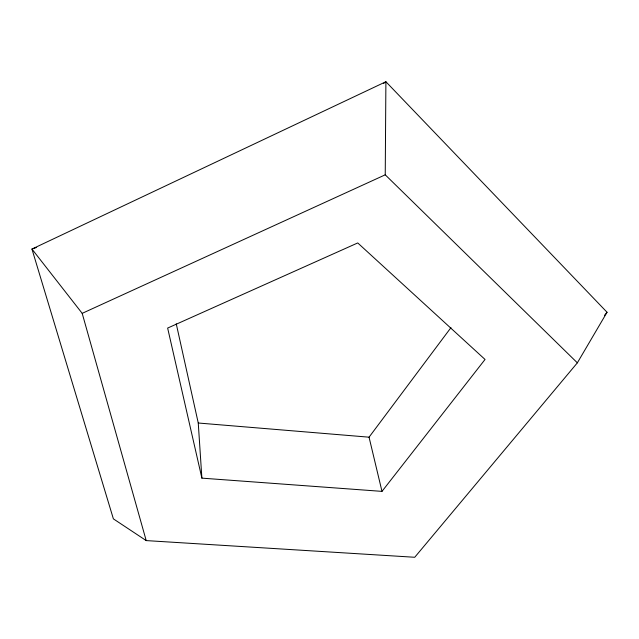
<?xml version="1.0" encoding="UTF-8"?>
<svg xmlns="http://www.w3.org/2000/svg" width="639" height="639" viewBox="0 0 639 639"><rect width="100%" height="100%" fill="white"/><g stroke="black" fill="none" stroke-linecap="round" stroke-linejoin="round"><path stroke-width="0.96" d="M577.352 362.84L385.237 174.814L385.9 81.728L31.95 249.05L113.383 518.86L146.211 540.594L414.735 557.272L577.352 362.84L607.05 312.263L385.9 81.728L383.52 83.533M381.986 491.375L485.041 359.453L357.744 242.94L167.642 328.071L201.884 478.14L381.986 491.375L369.054 437.18L450.95 327.647M604.502 315.339L607.05 312.263M36.639 247.437L31.95 249.05L82.191 313.35L385.237 174.814M176.252 323.813L198.258 423.01L369.054 437.18M82.191 313.35L146.211 540.594M198.258 423.01L201.884 478.14"/></g></svg>
